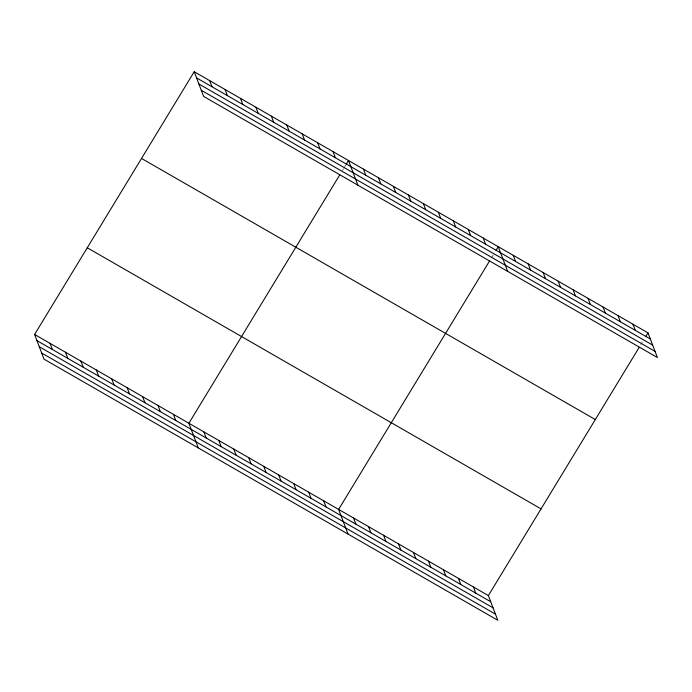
<?xml version="1.0" encoding="UTF-8"?>
<svg xmlns="http://www.w3.org/2000/svg" width="692" height="692" viewBox="0 0 692 692"><rect width="100%" height="100%" fill="white"/><g stroke="black" fill="none" stroke-linecap="round" stroke-linejoin="round"><path stroke-width="0.52" stroke-dasharray="3.46 2.59" d="M342.453 170.448L343.552 168.649M344.106 167.741L345.749 165.033M491.649 257.519L493.301 254.812M640.844 344.59L642.487 341.883"/><path stroke-width="1.04" d="M34.6 334.47L488.37 595.587L497.79 620.266L44.02 359.148L34.6 334.47L194.21 71.734L647.98 332.852L657.4 357.53L203.63 96.413L194.21 71.734M339.711 174.972L188.881 423.253L198.301 447.923M346.294 164.134L348.491 160.518L357.911 185.188M489.46 261.135L338.622 509.424L348.05 534.094M496.043 250.296L498.231 246.689L507.66 271.359M488.37 595.587L639.2 347.306M645.783 336.468L647.98 332.852M196.554 77.876L650.324 338.993M198.889 83.991L652.66 345.109M201.294 90.297L655.064 351.406M141.54 158.442L595.31 419.56M87.27 247.771L541.04 508.888M36.944 340.611L490.714 601.729M39.28 346.727L493.05 607.844M41.684 353.032L495.455 614.141M633.007 324.237L635.351 330.369M618.025 315.621L620.369 321.754M603.052 307.006L605.396 313.139M588.079 298.382L590.423 304.523M573.106 289.766L575.45 295.908M558.133 281.151L560.477 287.292M543.159 272.536L545.504 278.668M528.186 263.92L530.53 270.053M513.213 255.305L515.549 261.438M483.258 238.065L485.602 244.207M468.285 229.45L470.629 235.591M453.312 220.835L455.656 226.976M438.339 212.219L440.683 218.352M423.366 203.604L425.71 209.737M408.392 194.988L410.737 201.121M393.411 186.364L395.755 192.506M378.438 177.749L380.782 183.89M363.464 169.133L365.808 175.275M333.06 151.643L335.404 157.776M317.637 142.76L319.981 148.901M302.205 133.885L304.549 140.018M473.397 586.972L475.733 593.105M286.782 125.01L289.126 131.143M458.415 578.356L460.76 584.489M271.351 116.126L273.695 122.268M443.442 569.741L445.786 575.874M255.919 107.251L258.263 113.384M428.469 561.117L430.813 567.258M240.496 98.376L242.84 104.509M413.496 552.501L415.84 558.643M225.064 89.493L227.408 95.634M398.523 543.886L400.867 550.028M383.55 535.271L385.894 541.404M209.641 80.618L211.986 86.751M368.577 526.655L370.912 532.788M353.595 518.04L355.939 524.173M323.648 500.8L325.993 506.942M308.675 492.185L311.019 498.327M293.702 483.57L296.046 489.711M278.729 474.954L281.073 481.087M263.756 466.339L266.1 472.472M248.774 457.723L251.118 463.856M233.801 449.099L236.145 455.241M218.828 440.484L221.172 446.625M203.855 431.869L206.199 438.01M173.45 414.378L175.794 420.511M158.027 405.495L160.371 411.636M142.595 396.62L144.939 402.753M127.172 387.745L129.508 393.878M111.741 378.861L114.085 385.003M96.309 369.986L98.653 376.119M80.886 361.112L83.23 367.244M65.455 352.228L67.799 358.37M50.032 343.353L52.376 349.486"/></g></svg>
